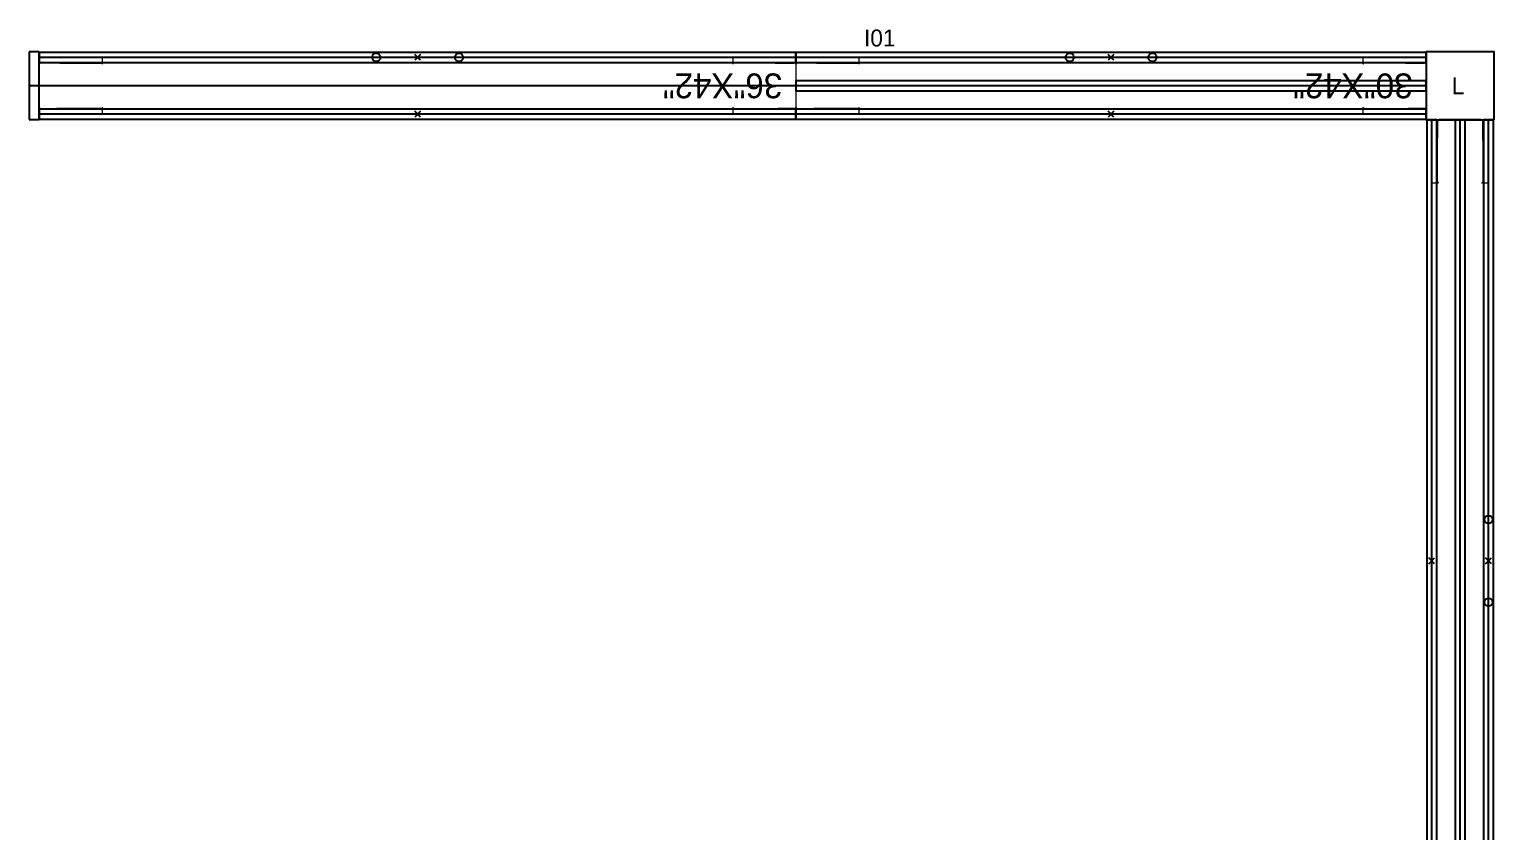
# Model space of a CAD drawing. Header units: inches. Extents: x 126 to 13186, y 9 to 361.
# Drawn here: x 7848.7 to 7918.4, y 149.1 to 187.2 of the extents above; entities that cross this region are included whole.
import ezdxf

# ---------------------------------------------------------------- set-up
doc = ezdxf.new("R2010")
doc.units = ezdxf.units.IN
doc.header["$MEASUREMENT"] = 0
for name, color, linetype in [('DD2D', 7, 'Continuous'), ('DD2D_Geometry', 7, 'Continuous'), ('Id Unión', 7, 'Continuous')]:
    doc.layers.add(name, color=color, linetype=linetype)
doc.styles.get("Standard").update_dxf_attribs({"font": 'stylu.ttf'})

# ---------------------------------------------------------------- blocks, each defined once
blk = doc.blocks.new('DD101042422D')
at = {"color": 1}
for p, q in [((0.53, 0.0379), (0.537, 0.0308)), ((0.53, 0.0308), (0.537, 0.0379)), ((0.53, -0.0379), (0.537, -0.0308)), ((0.53, -0.0308), (0.537, -0.0379))]:
    blk.add_line(p, q, dxfattribs=at)
at = {"color": 1, "linetype": 'Continuous', "lineweight": 0}
for p, q in [((0, -0.0255), (0, 0.0255)), ((0.0017, 0.0275), (0.0218, 0.0275)), ((0.002, 0.0275), (0.0215, 0.0275)), ((0.0747, 0.0275), (0.0215, 0.0275)), ((0.0747, 0.0275), (0.075, 0.0275)), ((0.0765, 0.026), (0.0765, 0.0343)), ((0.9905, 0.0343), (0.0765, 0.0343)), ((0.9905, 0.0343), (0.9905, 0.026)), ((0.9923, 0.0275), (0.992, 0.0275)), ((0.9923, 0.0275), (1.0455, 0.0275)), ((1.0653, 0.0275), (1.0452, 0.0275)), ((1.065, 0.0275), (1.0455, 0.0275)), ((1.067, -0.0255), (1.067, 0.0255)), ((0.025, -0.0275), (0.002, -0.0275)), ((0.025, -0.0275), (0.0747, -0.0275)), ((0.0747, -0.0275), (0.075, -0.0275)), ((0.0765, -0.0343), (0.0765, -0.026)), ((0.9905, -0.0343), (0.0765, -0.0343)), ((0.9905, -0.026), (0.9905, -0.0343)), ((0.9923, -0.0275), (0.992, -0.0275)), ((1.042, -0.0275), (0.9923, -0.0275)), ((1.042, -0.0275), (1.065, -0.0275))]:
    blk.add_line(p, q, dxfattribs=at)
at = {"color": 1}
for centre in [(0.4835, -0.0343), (0.5835, -0.0343)]:
    blk.add_circle(centre, 0.005, dxfattribs=at)
at = {"color": 1, "linetype": 'Continuous', "lineweight": 0}
for centre, radius, start, end in [((0.002, 0.0255), 0.00203, 90, 180), ((0.075, 0.026), 0.00151, 10.021, 90), ((0.075, 0.026), 0.00151, 0, 10.021), ((0.992, 0.026), 0.00151, 90, 169.979), ((0.992, 0.026), 0.00151, 169.979, 180), ((0.992, 0.026), 0.00151, 169.979, 180), ((1.065, 0.0255), 0.00203, 0, 90), ((0.002, -0.0255), 0.00203, 180, 270), ((0.075, -0.026), 0.00151, 270, 349.979), ((0.075, -0.026), 0.00151, 349.979, 0), ((0.992, -0.026), 0.00151, 180, 190.021), ((0.992, -0.026), 0.00151, 180, 190.021), ((0.992, -0.026), 0.00151, 190.021, 270), ((1.065, -0.0255), 0.00203, 270, 0)]:
    blk.add_arc(centre, radius, start, end, dxfattribs=at)
at = {"color": 1}
for p in [(0.5335, 0.0343), (0.5335, -0.0343)]:
    blk.add_point(p, dxfattribs=at)
at = {"insert": (0.0165, 0.0151), "char_height": 0.03, "attachment_point": 1}
blk.add_mtext_dynamic_manual_height_columns('42"X42"', width=75.494015, gutter_width=12.5, heights=[0], dxfattribs=at)
blk = doc.blocks.new('SPACE_DD10104242')
blk.add_blockref('DD101042422D', (0, 0))
blk = doc.blocks.new('DD101030422D')
at = {"color": 1}
for p, q in [((0.3775, 0.0379), (0.3845, 0.0308)), ((0.3775, 0.0308), (0.3845, 0.0379)), ((0.3775, -0.0379), (0.3845, -0.0308)), ((0.3775, -0.0308), (0.3845, -0.0379))]:
    blk.add_line(p, q, dxfattribs=at)
at = {"color": 1, "linetype": 'Continuous', "lineweight": 0}
for p, q in [((0, -0.0255), (0, 0.0255)), ((0.0017, 0.0275), (0.0218, 0.0275)), ((0.002, 0.0275), (0.0215, 0.0275)), ((0.0747, 0.0275), (0.0215, 0.0275)), ((0.0747, 0.0275), (0.075, 0.0275)), ((0.0765, 0.026), (0.0765, 0.0343)), ((0.6855, 0.0343), (0.0765, 0.0343)), ((0.6855, 0.0343), (0.6855, 0.026)), ((0.6873, 0.0275), (0.687, 0.0275)), ((0.6873, 0.0275), (0.7405, 0.0275)), ((0.7603, 0.0275), (0.7402, 0.0275)), ((0.76, 0.0275), (0.7405, 0.0275)), ((0.762, -0.0255), (0.762, 0.0255)), ((0.025, -0.0275), (0.002, -0.0275)), ((0.025, -0.0275), (0.0747, -0.0275)), ((0.0747, -0.0275), (0.075, -0.0275)), ((0.0765, -0.0343), (0.0765, -0.026)), ((0.6855, -0.0343), (0.0765, -0.0343)), ((0.6855, -0.026), (0.6855, -0.0343)), ((0.6873, -0.0275), (0.687, -0.0275)), ((0.737, -0.0275), (0.6873, -0.0275)), ((0.737, -0.0275), (0.76, -0.0275))]:
    blk.add_line(p, q, dxfattribs=at)
at = {"color": 1}
for centre in [(0.331, -0.0343), (0.431, -0.0343)]:
    blk.add_circle(centre, 0.005, dxfattribs=at)
at = {"color": 1, "linetype": 'Continuous', "lineweight": 0}
for centre, radius, start, end in [((0.002, 0.0255), 0.00203, 90, 180), ((0.075, 0.026), 0.00151, 10.021, 90), ((0.075, 0.026), 0.00151, 0, 10.021), ((0.687, 0.026), 0.00151, 90, 169.979), ((0.687, 0.026), 0.00151, 169.979, 180), ((0.687, 0.026), 0.00151, 169.979, 180), ((0.76, 0.0255), 0.00203, 0, 90), ((0.002, -0.0255), 0.00203, 180, 270), ((0.075, -0.026), 0.00151, 270, 349.979), ((0.075, -0.026), 0.00151, 349.979, 0), ((0.687, -0.026), 0.00151, 180, 190.021), ((0.687, -0.026), 0.00151, 180, 190.021), ((0.687, -0.026), 0.00151, 190.021, 270), ((0.76, -0.0255), 0.00203, 270, 0)]:
    blk.add_arc(centre, radius, start, end, dxfattribs=at)
at = {"color": 1}
for p in [(0.381, 0.0343), (0.381, -0.0343)]:
    blk.add_point(p, dxfattribs=at)
at = {"insert": (0.0165, 0.0151), "char_height": 0.03, "attachment_point": 1}
blk.add_mtext_dynamic_manual_height_columns('30"X42"', width=75.494015, gutter_width=12.5, heights=[0], dxfattribs=at)
blk = doc.blocks.new('SPACE_DD10103042')
blk.add_blockref('DD101030422D', (0, 0))
blk = doc.blocks.new('DD101036422D')
at = {"color": 1}
for p, q in [((0.454, 0.0379), (0.461, 0.0308)), ((0.454, 0.0308), (0.461, 0.0379)), ((0.454, -0.0379), (0.461, -0.0308)), ((0.454, -0.0308), (0.461, -0.0379))]:
    blk.add_line(p, q, dxfattribs=at)
at = {"color": 1, "linetype": 'Continuous', "lineweight": 0}
for p, q in [((0, -0.0255), (0, 0.0255)), ((0.0017, 0.0275), (0.0218, 0.0275)), ((0.002, 0.0275), (0.0215, 0.0275)), ((0.0747, 0.0275), (0.0215, 0.0275)), ((0.0747, 0.0275), (0.075, 0.0275)), ((0.0765, 0.026), (0.0765, 0.0343)), ((0.8385, 0.0343), (0.0765, 0.0343)), ((0.8385, 0.0343), (0.8385, 0.026)), ((0.8403, 0.0275), (0.84, 0.0275)), ((0.8403, 0.0275), (0.8935, 0.0275)), ((0.9133, 0.0275), (0.8932, 0.0275)), ((0.913, 0.0275), (0.8935, 0.0275)), ((0.915, -0.0255), (0.915, 0.0255)), ((0.025, -0.0275), (0.002, -0.0275)), ((0.025, -0.0275), (0.0747, -0.0275)), ((0.0747, -0.0275), (0.075, -0.0275)), ((0.0765, -0.0343), (0.0765, -0.026)), ((0.8385, -0.0343), (0.0765, -0.0343)), ((0.8385, -0.026), (0.8385, -0.0343)), ((0.8403, -0.0275), (0.84, -0.0275)), ((0.89, -0.0275), (0.8403, -0.0275)), ((0.89, -0.0275), (0.913, -0.0275))]:
    blk.add_line(p, q, dxfattribs=at)
at = {"color": 1}
for centre in [(0.4075, -0.0343), (0.5075, -0.0343)]:
    blk.add_circle(centre, 0.005, dxfattribs=at)
at = {"color": 1, "linetype": 'Continuous', "lineweight": 0}
for centre, radius, start, end in [((0.002, 0.0255), 0.00203, 90, 180), ((0.075, 0.026), 0.00151, 10.021, 90), ((0.075, 0.026), 0.00151, 0, 10.021), ((0.84, 0.026), 0.00151, 90, 169.979), ((0.84, 0.026), 0.00151, 169.979, 180), ((0.84, 0.026), 0.00151, 169.979, 180), ((0.913, 0.0255), 0.00203, 0, 90), ((0.002, -0.0255), 0.00203, 180, 270), ((0.075, -0.026), 0.00151, 270, 349.979), ((0.075, -0.026), 0.00151, 349.979, 0), ((0.84, -0.026), 0.00151, 180, 190.021), ((0.84, -0.026), 0.00151, 180, 190.021), ((0.84, -0.026), 0.00151, 190.021, 270), ((0.913, -0.0255), 0.00203, 270, 0)]:
    blk.add_arc(centre, radius, start, end, dxfattribs=at)
at = {"color": 1}
for p in [(0.4575, 0.0343), (0.4575, -0.0343)]:
    blk.add_point(p, dxfattribs=at)
at = {"insert": (0.0165, 0.0151), "char_height": 0.03, "attachment_point": 1}
blk.add_mtext_dynamic_manual_height_columns('36"X42"', width=75.494015, gutter_width=12.5, heights=[0], dxfattribs=at)
blk = doc.blocks.new('SPACE_DD10103642')
blk.add_blockref('DD101036422D', (0, 0))
blk = doc.blocks.new('DD3021422D')
for p, q in [((0, 0.041), (0, -0.041)), ((0.012, 0.041), (0, 0.041)), ((0.012, -0.041), (0.012, 0.041)), ((0, -0.041), (0.012, -0.041))]:
    blk.add_line(p, q)
blk = doc.blocks.new('SPACE_DD302142')
blk.add_blockref('DD3021422D', (0, 0))

msp = doc.modelspace()

# ---------------------------------------------------------------- linework, layer by layer
at = {"layer": 'DD2D'}
for p, q in [((7885.231, 185.899), (7849.208, 185.899)), ((7915.231, 185.899), (7885.231, 185.899)), ((7849.208, 184.549), (7848.735, 184.549)), ((7885.231, 184.549), (7849.208, 184.549)), ((7885.231, 184.549), (7885.227, 184.549)), ((7915.231, 184.549), (7885.231, 184.549)), ((7915.231, 184.549), (7885.231, 184.549)), ((7885.231, 183.198), (7849.208, 183.198)), ((7915.231, 183.198), (7885.231, 183.198)), ((7915.495, 140.927), (7915.495, 182.934)), ((7916.845, 182.934), (7916.845, 182.938)), ((7916.845, 140.927), (7916.845, 182.934)), ((7916.845, 140.927), (7916.845, 182.934)), ((7918.196, 140.927), (7918.196, 182.934))]:
    msp.add_line(p, q, dxfattribs=at)
at = {"layer": 'DD2D_Geometry'}
for points in [[(7885.231, 186.135), (7849.208, 186.135), (7849.208, 185.663), (7885.231, 185.663)], [(7915.231, 186.135), (7885.231, 186.135), (7885.231, 185.663), (7915.231, 185.663)], [(7918.46, 182.934), (7918.464, 186.163), (7915.235, 186.163), (7915.231, 182.934)], [(7915.231, 184.785), (7885.231, 184.785), (7885.231, 184.312), (7915.231, 184.312)], [(7885.227, 184.549), (7885.231, 184.549), (7885.231, 184.549), (7885.227, 184.549)], [(7885.231, 183.434), (7849.208, 183.434), (7849.208, 182.962), (7885.231, 182.962)], [(7915.231, 183.434), (7885.231, 183.434), (7885.231, 182.962), (7915.231, 182.962)], [(7915.731, 140.927), (7915.731, 182.934), (7915.259, 182.934), (7915.259, 140.927)], [(7917.082, 140.927), (7917.082, 182.934), (7916.609, 182.934), (7916.609, 140.927)], [(7918.432, 140.927), (7918.432, 182.934), (7917.96, 182.934), (7917.96, 140.927)]]:
    msp.add_lwpolyline(points, close=True, dxfattribs=at)

# ---------------------------------------------------------------- block references
at = {"layer": 'DD2D_Geometry', "xscale": 39.3700787401575, "yscale": 39.3700787401575, "zscale": 39.3700787401575}
for name, p, rotation in [('SPACE_DD302142', (7849.208, 184.549), 180), ('SPACE_DD10103642', (7885.231, 184.549), 180), ('SPACE_DD10103042', (7915.231, 184.549), 180), ('SPACE_DD10104242', (7916.845, 140.927), 90)]:
    msp.add_blockref(name, p, dxfattribs=dict(at, rotation=rotation))

# ---------------------------------------------------------------- texts
at = {"layer": 'DD2D_Geometry'}
msp.add_text('L', height=0.807, dxfattribs=at).set_placement((7916.442, 184.145))
at = {"layer": 'Id Unión'}
msp.add_text('I01', height=0.8071, dxfattribs=at).set_placement((7888.468, 186.419))

doc.saveas('drawing.dxf')
